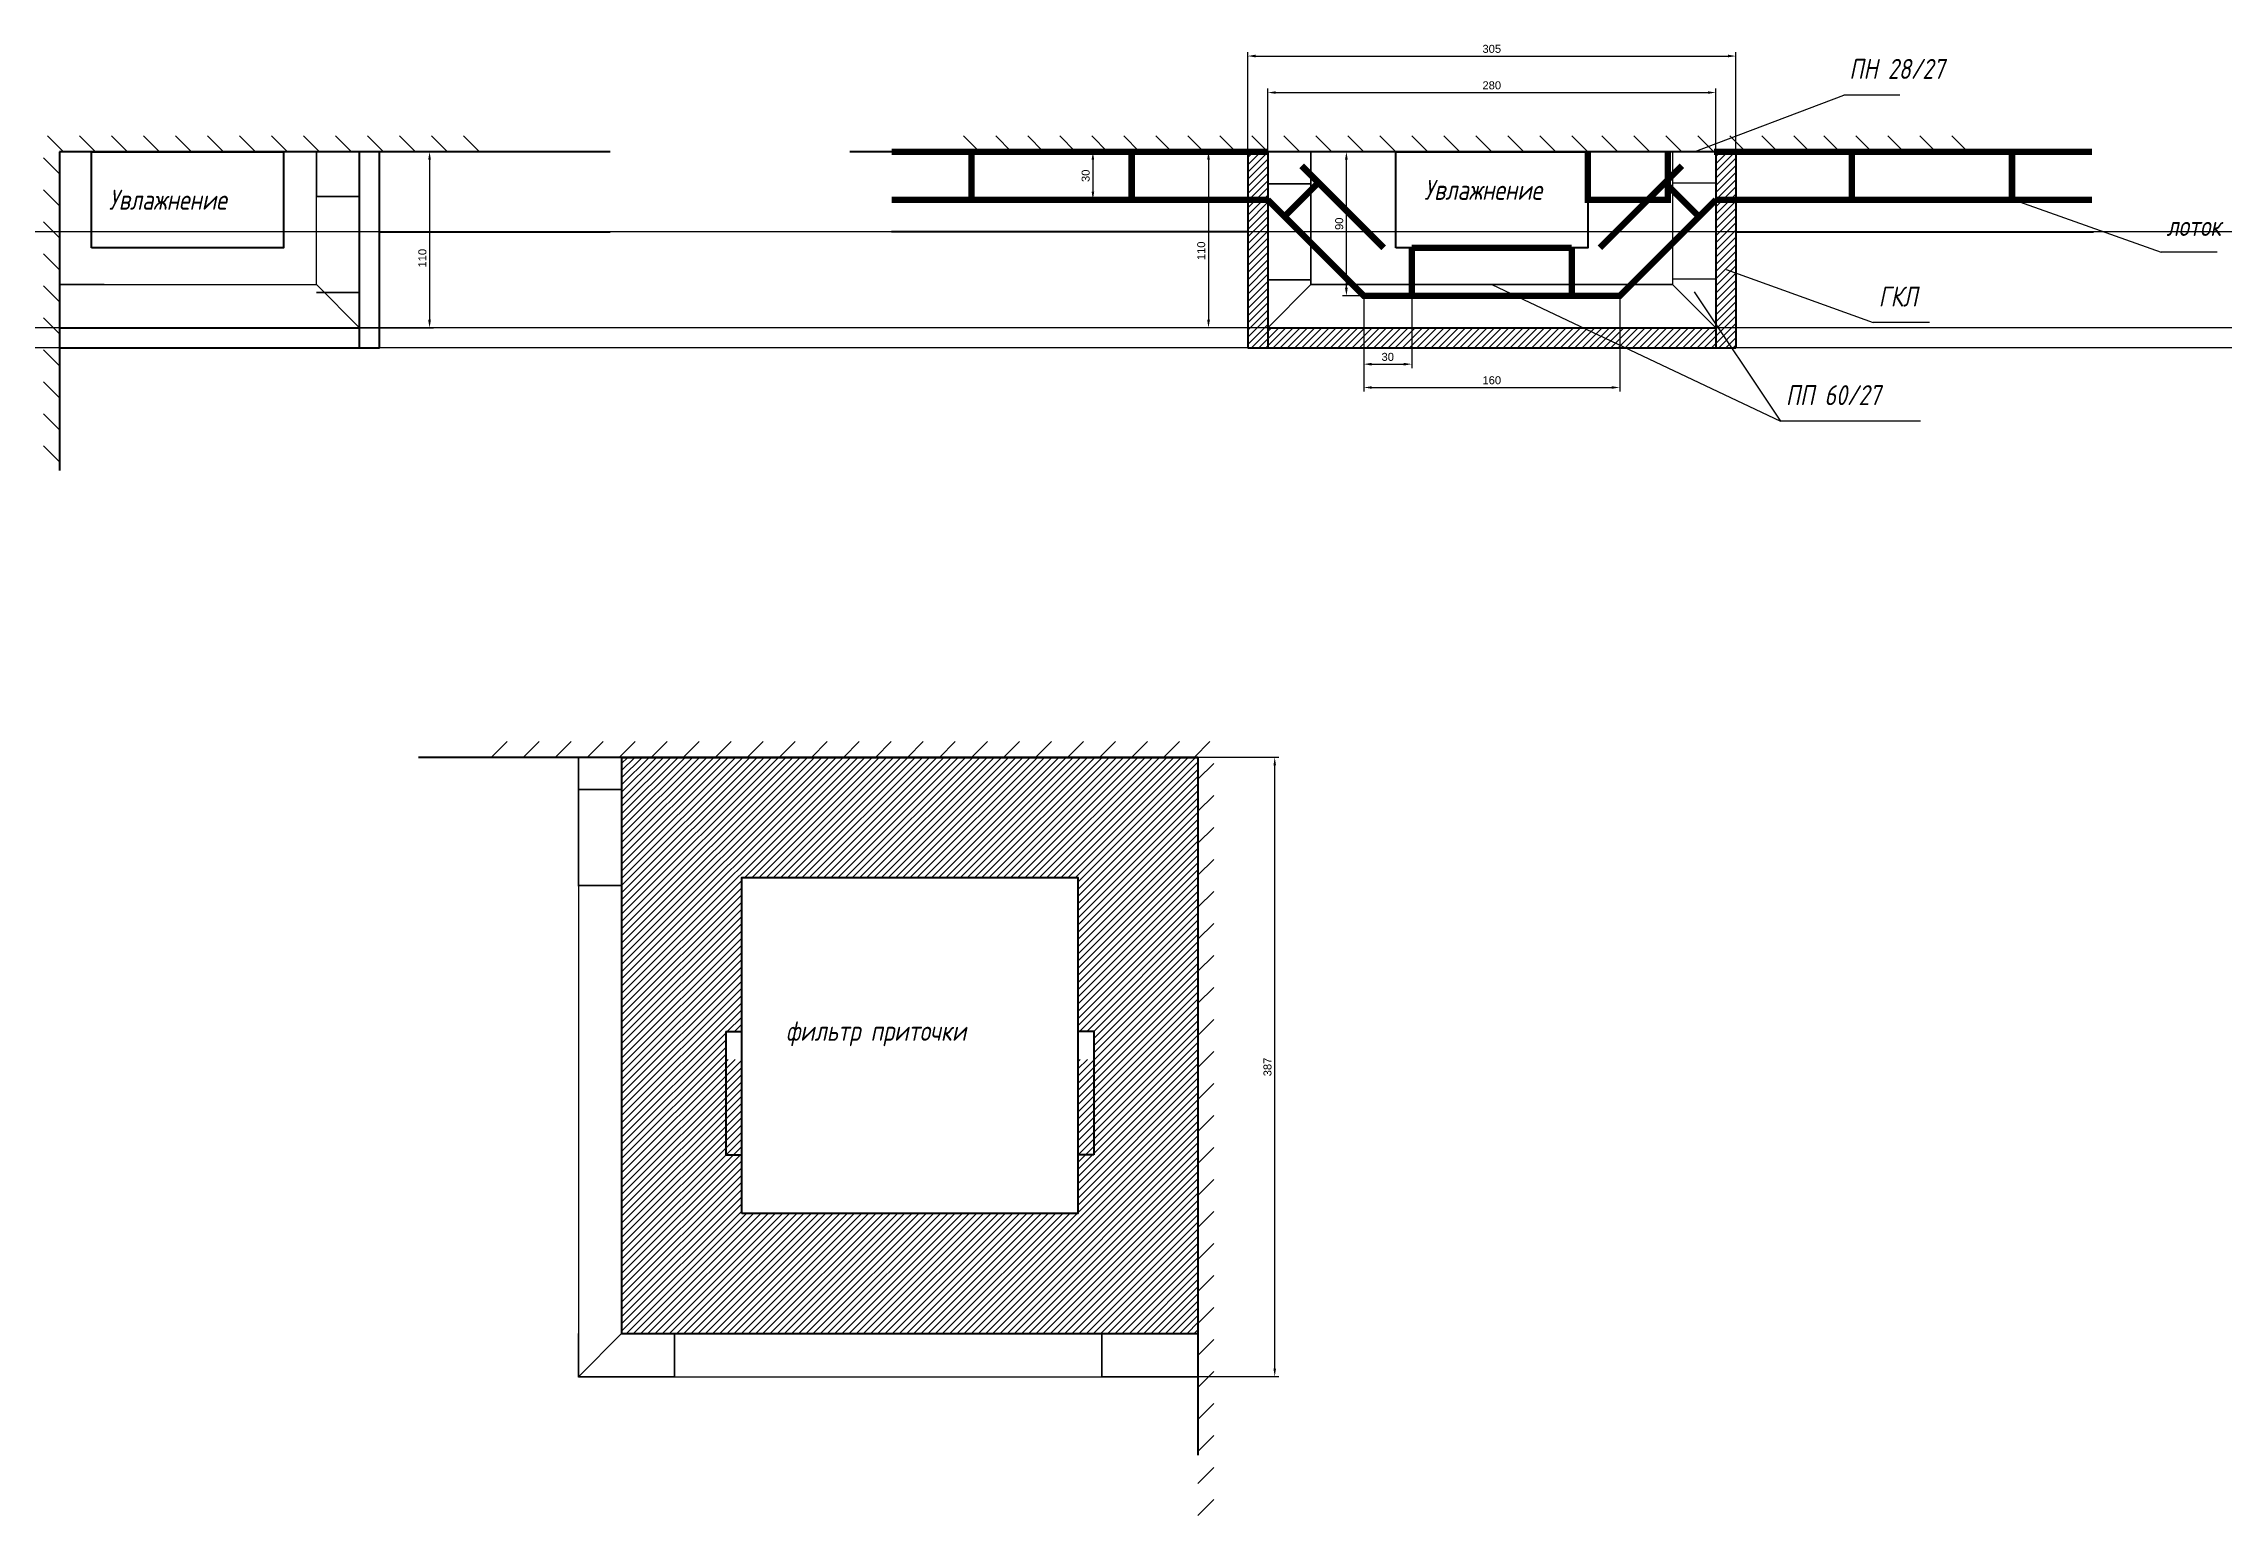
# Model space of a CAD drawing. Header units: millimetres. Extents: x -2730 to 1932, y -1098 to 281.
# Drawn here: x -1584 to -222, y -638 to 281 of the extents above; entities that cross this region are included whole.
import ezdxf

# ---------------------------------------------------------------- set-up
doc = ezdxf.new("R2010")
doc.units = ezdxf.units.MM
doc.styles.get("Standard").update_dxf_attribs({"font": 'arial.ttf'})
doc.styles.add('ГОСТ-ISOCPEUR', font='isocpeui.ttf', dxfattribs={"width": 0.8})
doc.dimstyles.new('ISO-25', dxfattribs={"dimtxt": 2.5, "dimasz": 2.5, "dimexe": 1.25, "dimexo": 0.625, "dimtad": 1, "dimtxsty": 'Standard', "dimcen": 2.5, "dimadec": 0, "dimazin": 0, "dimtfac": 1, "dimtmove": 0, "dimatfit": 3, "dimfxl": 1, "dimarcsym": 0})

# ---------------------------------------------------------------- blocks, each defined once
blk = doc.blocks.new('*D7')
at = {"color": 0, "lineweight": -2}
for p, q in [((-831.6, 213.8), (-831.6, 276.1)), ((-826.6, 273.6), (-531.6, 273.6)), ((-526.6, 213.8), (-526.6, 276.1))]:
    blk.add_line(p, q, dxfattribs=at)
at = {"color": 0}
for points in [[(-826.6, 274.5), (-826.6, 272.8), (-831.6, 273.6)], [(-531.6, 272.8), (-531.6, 274.5), (-526.6, 273.6)]]:
    blk.add_solid(points, dxfattribs=at)
at = {"layer": 'Defpoints', "color": 0}
for p in [(-526.6, 273.6), (-831.6, 213.8), (-526.6, 213.8)]:
    blk.add_point(p, dxfattribs=at)
at = {"color": 0, "insert": (-679.1, 278.1), "char_height": 5, "attachment_point": 5}
blk.add_mtext('305', dxfattribs=at)
blk = doc.blocks.new('*D8')
at = {"color": 0, "lineweight": -2}
for p, q in [((-904.1, 213.8), (-930.8, 213.8)), ((-928.3, 208.8), (-928.3, 188.8)), ((-904.1, 183.8), (-930.8, 183.8))]:
    blk.add_line(p, q, dxfattribs=at)
at = {"color": 0}
for points in [[(-927.5, 208.8), (-929.1, 208.8), (-928.3, 213.8)], [(-929.1, 188.8), (-927.5, 188.8), (-928.3, 183.8)]]:
    blk.add_solid(points, dxfattribs=at)
at = {"layer": 'Defpoints', "color": 0}
for p in [(-904.1, 213.8), (-928.3, 183.8), (-904.1, 183.8)]:
    blk.add_point(p, dxfattribs=at)
at = {"color": 0, "insert": (-932.8, 198.8), "char_height": 5, "attachment_point": 5, "rotation": 90}
blk.add_mtext('30', dxfattribs=at)
blk = doc.blocks.new('*D9')
at = {"color": 0, "lineweight": -2}
for p, q in [((-819.1, 213.8), (-858.6, 213.8)), ((-856.1, 208.8), (-856.1, 108.8)), ((-819.1, 103.8), (-858.6, 103.8))]:
    blk.add_line(p, q, dxfattribs=at)
at = {"color": 0}
for points in [[(-855.2, 208.8), (-856.9, 208.8), (-856.1, 213.8)], [(-856.9, 108.8), (-855.2, 108.8), (-856.1, 103.8)]]:
    blk.add_solid(points, dxfattribs=at)
at = {"layer": 'Defpoints', "color": 0}
for p in [(-819.1, 213.8), (-856.1, 103.8), (-819.1, 103.8)]:
    blk.add_point(p, dxfattribs=at)
at = {"color": 0, "insert": (-860.6, 151.9), "char_height": 5, "attachment_point": 5, "rotation": 90}
blk.add_mtext('110', dxfattribs=at)
blk = doc.blocks.new('*D13')
at = {"color": 0, "lineweight": -2}
for p, q in [((-759.1, 123.8), (-759.1, 64)), ((-599.1, 123.8), (-599.1, 64)), ((-754.1, 66.5), (-604.1, 66.5))]:
    blk.add_line(p, q, dxfattribs=at)
at = {"color": 0}
for points in [[(-754.1, 67.3), (-754.1, 65.7), (-759.1, 66.5)], [(-604.1, 65.7), (-604.1, 67.3), (-599.1, 66.5)]]:
    blk.add_solid(points, dxfattribs=at)
at = {"layer": 'Defpoints', "color": 0}
for p in [(-759.1, 123.8), (-599.1, 123.8), (-599.1, 66.5)]:
    blk.add_point(p, dxfattribs=at)
at = {"color": 0, "insert": (-679.1, 71), "char_height": 5, "attachment_point": 5}
blk.add_mtext('160', dxfattribs=at)
blk = doc.blocks.new('*D14')
at = {"color": 0, "lineweight": -2}
for p, q in [((-759.1, 213.8), (-772.4, 213.8)), ((-769.9, 128.8), (-769.9, 208.8)), ((-759.1, 123.8), (-772.4, 123.8))]:
    blk.add_line(p, q, dxfattribs=at)
at = {"color": 0}
for points in [[(-769.1, 208.8), (-770.8, 208.8), (-769.9, 213.8)], [(-770.8, 128.8), (-769.1, 128.8), (-769.9, 123.8)]]:
    blk.add_solid(points, dxfattribs=at)
at = {"layer": 'Defpoints', "color": 0}
for p in [(-769.9, 213.8), (-759.1, 213.8), (-759.1, 123.8)]:
    blk.add_point(p, dxfattribs=at)
at = {"color": 0, "insert": (-774.4, 168.8), "char_height": 5, "attachment_point": 5, "rotation": 90}
blk.add_mtext('90', dxfattribs=at)
blk = doc.blocks.new('*D15')
at = {"color": 0, "lineweight": -2}
for p, q in [((-819.1, 183.8), (-819.1, 253.3)), ((-814.1, 250.8), (-544.1, 250.8)), ((-539.1, 183.8), (-539.1, 253.3))]:
    blk.add_line(p, q, dxfattribs=at)
at = {"color": 0}
for points in [[(-814.1, 251.6), (-814.1, 250), (-819.1, 250.8)], [(-544.1, 250), (-544.1, 251.6), (-539.1, 250.8)]]:
    blk.add_solid(points, dxfattribs=at)
at = {"layer": 'Defpoints', "color": 0}
for p in [(-539.1, 250.8), (-819.1, 183.8), (-539.1, 183.8)]:
    blk.add_point(p, dxfattribs=at)
at = {"color": 0, "insert": (-679.1, 255.3), "char_height": 5, "attachment_point": 5}
blk.add_mtext('280', dxfattribs=at)
blk = doc.blocks.new('*D16')
at = {"color": 0, "lineweight": -2}
for p, q in [((-759.1, 123.8), (-759.1, 78.6)), ((-729.1, 123.8), (-729.1, 78.6)), ((-754.1, 81.1), (-734.1, 81.1))]:
    blk.add_line(p, q, dxfattribs=at)
at = {"color": 0}
for points in [[(-754.1, 81.9), (-754.1, 80.2), (-759.1, 81.1)], [(-734.1, 80.2), (-734.1, 81.9), (-729.1, 81.1)]]:
    blk.add_solid(points, dxfattribs=at)
at = {"layer": 'Defpoints', "color": 0}
for p in [(-759.1, 123.8), (-729.1, 123.8), (-729.1, 81.1)]:
    blk.add_point(p, dxfattribs=at)
at = {"color": 0, "insert": (-744.1, 85.6), "char_height": 5, "attachment_point": 5}
blk.add_mtext('30', dxfattribs=at)
blk = doc.blocks.new('*D21')
at = {"color": 0, "lineweight": -2}
for p, q in [((-1386.4, 213.8), (-1340.2, 213.8)), ((-1342.7, 208.8), (-1342.7, 108.8)), ((-1386.4, 103.8), (-1340.2, 103.8))]:
    blk.add_line(p, q, dxfattribs=at)
at = {"color": 0}
for points in [[(-1341.9, 208.8), (-1343.6, 208.8), (-1342.7, 213.8)], [(-1343.6, 108.8), (-1341.9, 108.8), (-1342.7, 103.8)]]:
    blk.add_solid(points, dxfattribs=at)
at = {"layer": 'Defpoints', "color": 0}
for p in [(-1386.4, 213.8), (-1386.4, 103.8), (-1342.7, 103.8)]:
    blk.add_point(p, dxfattribs=at)
at = {"color": 0, "insert": (-1347.2, 147.3), "char_height": 5, "attachment_point": 5, "rotation": 90}
blk.add_mtext('110', dxfattribs=at)
blk = doc.blocks.new('*D24')
at = {"color": 0, "lineweight": -2}
for p, q in [((-862.7, -164.6), (-812.2, -164.6)), ((-814.7, -546.6), (-814.7, -169.6)), ((-862.7, -551.6), (-812.2, -551.6))]:
    blk.add_line(p, q, dxfattribs=at)
at = {"color": 0}
for points in [[(-813.9, -169.6), (-815.5, -169.6), (-814.7, -164.6)], [(-815.5, -546.6), (-813.9, -546.6), (-814.7, -551.6)]]:
    blk.add_solid(points, dxfattribs=at)
at = {"layer": 'Defpoints', "color": 0}
for p in [(-862.7, -164.6), (-814.7, -164.6), (-862.7, -551.6)]:
    blk.add_point(p, dxfattribs=at)
at = {"color": 0, "insert": (-819.2, -358.1), "char_height": 5, "attachment_point": 5, "rotation": 90}
blk.add_mtext('387', dxfattribs=at)

msp = doc.modelspace()

# ---------------------------------------------------------------- hatches: boundary and pattern name
h = msp.add_hatch()
h.set_pattern_fill('ANSI31', color=252, style=0)
h.paths.add_polyline_path([(-819.089, 185.793), (-819.089, 213.793), (-831.589, 213.793), (-831.589, 183.793), (-819.089, 183.793)])
h.paths.add_polyline_path([(-819.089, 103.793), (-819.089, 183.793), (-831.589, 183.793), (-831.589, 103.793)])
h.paths.add_polyline_path([(-819.089, 91.293), (-819.089, 103.793), (-831.589, 103.793), (-831.589, 91.293)])
h.paths.add_polyline_path([(-570.647, 91.293), (-590.241, 103.793), (-603.257, 103.793), (-806.589, 103.793), (-819.089, 91.293)])
h.paths.add_polyline_path([(-539.089, 91.293), (-551.589, 103.793), (-590.241, 103.793), (-570.647, 91.293)])
h.paths.add_polyline_path([(-526.589, 91.293), (-526.589, 103.793), (-539.089, 103.793), (-539.089, 91.293)])
h.paths.add_polyline_path([(-526.589, 103.793), (-526.589, 116.783), (-539.089, 148.793), (-539.089, 118.793), (-539.089, 103.793)])
h.paths.add_polyline_path([(-526.589, 116.783), (-526.589, 183.793), (-539.089, 183.793), (-539.089, 148.793)])
h.paths.add_polyline_path([(-526.589, 183.793), (-526.589, 193.161), (-539.089, 199.793), (-539.089, 183.793)])
h.paths.add_polyline_path([(-526.589, 193.161), (-526.589, 213.793), (-539.089, 213.793), (-539.089, 199.793)])
h.paths.add_polyline_path([(-819.089, 91.293), (-806.589, 103.793), (-819.089, 103.793)], flags=16)
h.paths.add_polyline_path([(-539.089, 91.293), (-539.089, 103.793), (-551.589, 103.793)], flags=16)
h = msp.add_hatch()
h.set_pattern_fill('ANSI31', color=252, style=0)
h.set_pattern_definition([(45, (411.144, -83.646), (-2.245064, 2.245064), [])])
h.paths.add_polyline_path([(-862.721, -524.639), (-862.721, -164.639), (-1222.721, -164.639), (-1222.721, -524.639)])
h.paths.add_polyline_path([(-1157.721, -353.396), (-1157.721, -335.881), (-1147.721, -335.881), (-1147.721, -239.639), (-937.721, -239.639), (-937.721, -335.881), (-927.721, -335.881), (-927.721, -353.396), (-937.721, -353.396), (-937.721, -449.639), (-1147.721, -449.639), (-1147.721, -353.396)], flags=16)

# ---------------------------------------------------------------- linework, layer by layer
for p, q in [((-552.589, 213.793), (-459.091, 249.268)), ((-424.056, 249.268), (-459.091, 249.268)), ((-1581.452, 223.75), (-1571.494, 213.793)), ((-1561.452, 223.75), (-1551.494, 213.793)), ((-1541.452, 223.75), (-1531.494, 213.793)), ((-1521.452, 223.75), (-1511.494, 213.793)), ((-1501.452, 223.75), (-1491.494, 213.793)), ((-1481.452, 223.75), (-1471.494, 213.793)), ((-1461.452, 223.75), (-1451.494, 213.793)), ((-1441.452, 223.75), (-1431.494, 213.793)), ((-1421.452, 223.75), (-1411.494, 213.793)), ((-1401.452, 223.75), (-1391.494, 213.793)), ((-1381.452, 223.75), (-1371.494, 213.793)), ((-1361.452, 223.75), (-1351.494, 213.793)), ((-1341.452, 223.75), (-1331.494, 213.793)), ((-1321.452, 223.75), (-1311.494, 213.793)), ((-1009.046, 223.75), (-999.089, 213.793)), ((-989.046, 223.75), (-979.089, 213.793)), ((-969.046, 223.75), (-959.089, 213.793)), ((-949.046, 223.75), (-939.089, 213.793)), ((-929.046, 223.75), (-919.089, 213.793)), ((-909.046, 223.75), (-899.089, 213.793)), ((-889.046, 223.75), (-879.089, 213.793)), ((-869.046, 223.75), (-859.089, 213.793)), ((-849.046, 223.75), (-839.089, 213.793)), ((-829.046, 223.75), (-819.089, 213.793)), ((-809.046, 223.75), (-799.089, 213.793)), ((-789.046, 223.75), (-779.089, 213.793)), ((-769.046, 223.75), (-759.089, 213.793)), ((-749.046, 223.75), (-739.089, 213.793)), ((-729.046, 223.75), (-719.089, 213.793)), ((-709.046, 223.75), (-699.089, 213.793)), ((-689.046, 223.75), (-679.089, 213.793)), ((-669.046, 223.75), (-659.089, 213.793)), ((-649.046, 223.75), (-639.089, 213.793)), ((-629.046, 223.75), (-619.089, 213.793)), ((-610.319, 223.75), (-600.362, 213.793)), ((-590.319, 223.75), (-580.362, 213.793)), ((-570.319, 223.75), (-560.362, 213.793)), ((-550.319, 223.75), (-540.362, 213.793)), ((-530.319, 223.75), (-520.362, 213.793)), ((-510.319, 223.75), (-500.362, 213.793)), ((-490.319, 223.75), (-480.362, 213.793)), ((-471.591, 223.75), (-461.634, 213.793)), ((-451.591, 223.75), (-441.634, 213.793)), ((-431.591, 223.75), (-421.634, 213.793)), ((-411.591, 223.75), (-401.634, 213.793)), ((-391.591, 223.75), (-381.634, 213.793)), ((-1583.866, 210.053), (-1573.908, 200.096)), ((-1583.866, 190.053), (-1573.908, 180.096)), ((-352.834, 183.793), (-260.962, 151.108)), ((-1583.866, 170.053), (-1573.908, 160.096)), ((-1583.866, 150.053), (-1573.908, 140.096)), ((-225.927, 151.108), (-260.962, 151.108)), ((-532.6, 140.279), (-440.728, 107.028)), ((-1583.866, 130.053), (-1573.908, 120.096)), ((-679.089, 130.793), (-498.715, 45.403)), ((-552.589, 126.293), (-498.715, 45.403)), ((-1583.866, 110.053), (-1573.908, 100.096)), ((-405.693, 107.028), (-440.728, 107.028)), ((-1583.866, 90.053), (-1573.908, 80.096)), ((-1583.866, 70.053), (-1573.908, 60.096)), ((-1583.866, 50.053), (-1573.908, 40.096)), ((-411.313, 45.403), (-498.715, 45.403)), ((-1583.866, 30.053), (-1573.908, 20.096)), ((-1294.252, -154.681), (-1304.209, -164.639)), ((-1274.252, -154.681), (-1284.209, -164.639)), ((-1254.252, -154.681), (-1264.209, -164.639)), ((-1234.252, -154.681), (-1244.209, -164.639)), ((-1214.252, -154.681), (-1224.209, -164.639)), ((-1194.252, -154.681), (-1204.209, -164.639)), ((-1174.252, -154.681), (-1184.209, -164.639)), ((-1154.252, -154.681), (-1164.209, -164.639)), ((-1134.252, -154.681), (-1144.209, -164.639)), ((-1114.252, -154.681), (-1124.209, -164.639)), ((-1094.252, -154.681), (-1104.209, -164.639)), ((-1074.252, -154.681), (-1084.209, -164.639)), ((-1054.252, -154.681), (-1064.209, -164.639)), ((-1034.252, -154.681), (-1044.209, -164.639)), ((-1014.252, -154.681), (-1024.209, -164.639)), ((-994.252, -154.681), (-1004.209, -164.639)), ((-974.252, -154.681), (-984.209, -164.639)), ((-954.252, -154.681), (-964.209, -164.639)), ((-934.252, -154.681), (-944.209, -164.639)), ((-914.252, -154.681), (-924.209, -164.639)), ((-894.252, -154.681), (-904.209, -164.639)), ((-874.252, -154.681), (-884.209, -164.639)), ((-855.177, -154.681), (-865.135, -164.639)), ((-852.764, -168.378), (-862.721, -178.335)), ((-852.764, -188.378), (-862.721, -198.335)), ((-852.764, -208.378), (-862.721, -218.335)), ((-852.764, -228.378), (-862.721, -238.335)), ((-852.764, -248.378), (-862.721, -258.335)), ((-852.764, -268.378), (-862.721, -278.335)), ((-852.764, -288.378), (-862.721, -298.335)), ((-852.764, -308.378), (-862.721, -318.335)), ((-852.764, -328.378), (-862.721, -338.335)), ((-852.764, -348.378), (-862.721, -358.335)), ((-852.764, -368.378), (-862.721, -378.335)), ((-852.764, -388.378), (-862.721, -398.335)), ((-852.764, -408.378), (-862.721, -418.335)), ((-852.764, -428.378), (-862.721, -438.335)), ((-852.764, -448.378), (-862.721, -458.335)), ((-852.764, -468.378), (-862.721, -478.335)), ((-852.764, -488.378), (-862.721, -498.335)), ((-852.764, -508.378), (-862.721, -518.335)), ((-852.764, -528.378), (-862.721, -538.335)), ((-852.764, -548.378), (-862.721, -558.335)), ((-852.764, -568.378), (-862.721, -578.335)), ((-852.764, -588.378), (-862.721, -598.335)), ((-852.764, -608.378), (-862.721, -618.335)), ((-852.764, -628.378), (-862.721, -638.335))]:
    msp.add_line(p, q)
at = {"lineweight": 40}
for p, q in [((-1229.854, 213.793), (-1573.908, 213.793)), ((-1573.908, 213.793), (-1573.908, 14.634)), ((-382.223, 213.793), (-1080.093, 213.793)), ((-1373.908, 163.793), (-1229.854, 163.793)), ((-831.589, 163.793), (-1054.089, 163.793)), ((-526.589, 163.793), (-303.24, 163.793)), ((-862.721, -164.639), (-1349.606, -164.639)), ((-862.721, -164.639), (-862.721, -600.66)), ((-1157.721, -335.881), (-1147.721, -335.881)), ((-1157.721, -335.881), (-1157.721, -412.994)), ((-927.721, -335.881), (-937.721, -335.881)), ((-927.721, -335.881), (-927.721, -412.994)), ((-1157.721, -412.994), (-1147.721, -412.994)), ((-927.721, -412.994), (-937.721, -412.994))]:
    msp.add_line(p, q, dxfattribs=at)
at = {"color": 252, "lineweight": 40}
for p, q in [((-1386.408, 91.293), (-1386.408, 213.793)), ((-1373.908, 91.293), (-1373.908, 213.793)), ((-831.589, 213.793), (-831.589, 91.293)), ((-819.089, 213.793), (-819.089, 91.293)), ((-539.089, 213.793), (-539.089, 91.293)), ((-526.589, 213.793), (-526.589, 91.293)), ((-1573.908, 103.793), (-1386.408, 103.793)), ((-819.089, 103.793), (-539.089, 103.793)), ((-1573.908, 91.293), (-1373.908, 91.293)), ((-831.589, 91.293), (-526.589, 91.293)), ((-1222.721, -164.639), (-1222.721, -524.639)), ((-1222.721, -164.639), (-862.721, -164.639)), ((-862.721, -164.639), (-862.721, -524.639)), ((-1222.721, -524.639), (-862.721, -524.639))]:
    msp.add_line(p, q, dxfattribs=at)
at = {"color": 1}
for p, q in [((-1386.408, 103.793), (-1413.408, 130.793)), ((-819.089, 103.793), (-792.089, 130.793)), ((-539.089, 103.793), (-566.089, 130.793)), ((-1249.721, -551.639), (-1222.721, -524.639))]:
    msp.add_line(p, q, dxfattribs=at)
for points in [[(-1573.908, 130.793), (-1413.408, 130.793), (-1413.408, 213.793), (-1386.408, 213.793), (-1386.408, 103.793), (-1573.908, 103.793)], [(-862.721, -524.639), (-1222.721, -524.639), (-1222.721, -164.639), (-1249.721, -164.639), (-1249.721, -551.639), (-862.721, -551.639)]]:
    msp.add_lwpolyline(points, close=True, dxfattribs=at)
at = {"lineweight": 40, "flags": 128}
for points in [[(-1553.908, 153.793), (-1553.908, 213.793), (-1433.908, 213.793), (-1433.908, 153.793)], [(-1147.721, -449.639), (-1147.721, -239.639), (-937.721, -239.639), (-937.721, -449.639)]]:
    msp.add_lwpolyline(points, close=True, dxfattribs=at)
at = {"color": 3, "const_width": 1}
for points in [[(-1413.408, 185.793), (-1413.408, 213.793), (-1386.408, 213.793), (-1386.408, 185.793)], [(-819.089, 185.793), (-819.089, 213.793), (-792.089, 213.793), (-792.089, 185.793)], [(-566.089, 185.793), (-566.089, 213.793), (-539.089, 213.793), (-539.089, 185.793)], [(-1545.908, 103.793), (-1573.908, 103.793), (-1573.908, 130.793), (-1545.908, 130.793)], [(-1249.721, -192.639), (-1249.721, -164.639), (-1222.721, -164.639), (-1222.721, -192.639)], [(-890.721, -524.639), (-862.721, -524.639), (-862.721, -551.639), (-890.721, -551.639)]]:
    msp.add_lwpolyline(points, dxfattribs=at)
for points in [[(-819.089, 213.793, 4, 4, 0), (-1054.089, 213.793, 4, 4, 0)], [(-1004.089, 213.793, 4, 4, 0), (-1004.089, 183.793, 4, 4, 0)], [(-904.089, 213.793, 4, 4, 0), (-904.089, 183.793, 4, 4, 0)], [(-797.876, 205.006, 4, 4, 0), (-746.663, 153.793, 4, 4, 0)], [(-619.089, 213.793, 4, 4, 0), (-619.089, 183.793, 4, 4, 0), (-569.089, 183.793, 4, 4, 0), (-569.089, 213.793, 4, 4, 0)], [(-560.302, 205.006, 4, 4, 0), (-611.516, 153.793, 4, 4, 0)], [(-540.362, 213.793, 4, 4, 0), (-304.089, 213.793, 4, 4, 0)], [(-454.089, 213.793, 4, 4, 0), (-454.089, 183.793, 4, 4, 0)], [(-354.089, 213.793, 4, 4, 0), (-354.089, 183.793, 4, 4, 0)], [(-808.587, 173.29, 4, 4, 0), (-787.373, 194.503, 4, 4, 0)], [(-549.592, 173.29, 4, 4, 0), (-570.805, 194.503, 4, 4, 0)], [(-819.089, 183.793, 4, 4, 0), (-1054.089, 183.793, 4, 4, 0)], [(-819.089, 183.793, 4, 4, 0), (-808.587, 173.29, 4, 4, 0)], [(-549.592, 173.29, 4, 4, 0), (-539.089, 183.793, 4, 4, 0)], [(-539.089, 183.793, 4, 4, 0), (-304.089, 183.793, 4, 4, 0)], [(-729.089, 123.793, 4, 4, 0), (-759.089, 123.793, 4, 4, 0), (-808.587, 173.29, 4, 4, 0)], [(-629.089, 123.793, 4, 4, 0), (-599.089, 123.793, 4, 4, 0), (-549.592, 173.29, 4, 4, 0)], [(-729.089, 153.793, 4, 4, 0), (-729.089, 123.793, 4, 4, 0)], [(-729.089, 153.793, 4, 4, 0), (-629.089, 153.793, 4, 4, 0)], [(-629.089, 153.793, 4, 4, 0), (-629.089, 123.793, 4, 4, 0)], [(-729.089, 123.793, 4, 4, 0), (-625.639, 123.793, 4, 4, 0)], [(-629.089, 123.793, 4, 4, 0), (-629.089, 123.793, 4, 4, 0)]]:
    msp.add_lwpolyline(points, format="xyseb")
at = {"color": 1, "const_width": 1}
msp.add_lwpolyline([(-819.089, 213.793), (-792.089, 213.793), (-792.089, 130.793), (-566.089, 130.793), (-566.089, 213.793), (-539.089, 213.793), (-539.089, 103.793), (-819.089, 103.793)], close=True, dxfattribs=at)
at = {"lineweight": 40}
msp.add_lwpolyline([(-739.089, 153.793), (-739.089, 213.793), (-619.089, 213.793), (-619.089, 153.793)], close=True, dxfattribs=at)
at = {"color": 5, "const_width": 1}
for points in [[(-792.089, 133.793), (-819.089, 133.793), (-819.089, 193.793), (-792.089, 193.793)], [(-566.089, 134.293), (-539.089, 134.293), (-539.089, 194.293), (-566.089, 194.293)], [(-1413.408, 125.793), (-1386.408, 125.793), (-1386.408, 185.793), (-1413.408, 185.793)], [(-1222.721, -244.639), (-1249.721, -244.639), (-1249.721, -184.639), (-1222.721, -184.639)], [(-1189.721, -524.639), (-1189.721, -551.639), (-1249.721, -551.639), (-1249.721, -524.639)], [(-862.721, -524.639), (-862.721, -551.639), (-922.721, -551.639), (-922.721, -524.639)]]:
    msp.add_lwpolyline(points, dxfattribs=at)
at = {"layer": 'Defpoints', "color": 2}
for p in [(-1127.367, 163.793), (-1112.162, 103.793), (-1112.162, 91.293)]:
    msp.add_xline(p, (-1, 0), dxfattribs=at)

# ---------------------------------------------------------------- texts
at = {"linetype": 'Continuous', "style": 'ГОСТ-ISOCPEUR', "width": 0.8}
for s, p in [('ПН 28/27', (-455.76, 259.334)), ('Увлажнение', (-721.235, 183.76)), ('Увлажнение', (-1543.037, 177.582)), ('лоток', (-257.631, 161.175)), ('ГКЛ', (-437.397, 117.094)), ('ПП 60/27', (-495.384, 55.47)), ('фильтр приточки', (-1120.048, -341.764))]:
    msp.add_text(s, height=12.5, dxfattribs=at).set_placement(p)

# ---------------------------------------------------------------- dimensions: what is measured, and where the dimension line sits
for base, p1, p2, picture, middle in [((-526.589, 273.628), (-831.589, 213.793), (-526.589, 213.793), '*D7', (-679.089, 278.128)), ((-539.089, 250.801), (-819.089, 183.793), (-539.089, 183.793), '*D15', (-679.089, 255.301)), ((-599.089, 66.501), (-759.089, 123.793), (-599.089, 123.793), '*D13', (-679.089, 71.001)), ((-729.089, 81.079), (-759.089, 123.793), (-729.089, 123.793), '*D16', (-744.089, 85.579))]:
    dim = msp.add_linear_dim(base=base, p1=p1, p2=p2, dimstyle='ISO-25', override={"dimtxt": 5, "dimasz": 5, "dimexe": 2.5, "dimexo": 0, "dimgap": 2})
    dim.commit()
    dim.dimension.update_dxf_attribs({"geometry": picture, "text_midpoint": middle})
for base, p1, p2, picture, middle in [((-1342.746, 103.793), (-1386.408, 213.793), (-1386.408, 103.793), '*D21', (-1342.746, 147.324)), ((-928.313, 183.793), (-904.089, 213.793), (-904.089, 183.793), '*D8', (-928.313, 198.793)), ((-856.07, 103.793), (-819.089, 213.793), (-819.089, 103.793), '*D9', (-856.07, 151.946))]:
    dim = msp.add_linear_dim(base=base, p1=p1, p2=p2, angle=90, dimstyle='ISO-25', override={"dimtxt": 5, "dimasz": 5, "dimexe": 2.5, "dimexo": 0, "dimgap": 2})
    dim.commit()
    dim.dimension.update_dxf_attribs({"geometry": picture, "text_midpoint": middle, "dimtype": 160})
for base, p1, p2, picture, middle in [((-769.938, 213.793), (-759.089, 123.793), (-759.089, 213.793), '*D14', (-774.438, 168.793)), ((-814.689, -164.639), (-862.721, -551.639), (-862.721, -164.639), '*D24', (-819.189, -358.139))]:
    dim = msp.add_linear_dim(base=base, p1=p1, p2=p2, angle=90, dimstyle='ISO-25', override={"dimtxt": 5, "dimasz": 5, "dimexe": 2.5, "dimexo": 0, "dimgap": 2})
    dim.commit()
    dim.dimension.update_dxf_attribs({"geometry": picture, "text_midpoint": middle})

doc.saveas('drawing.dxf')
